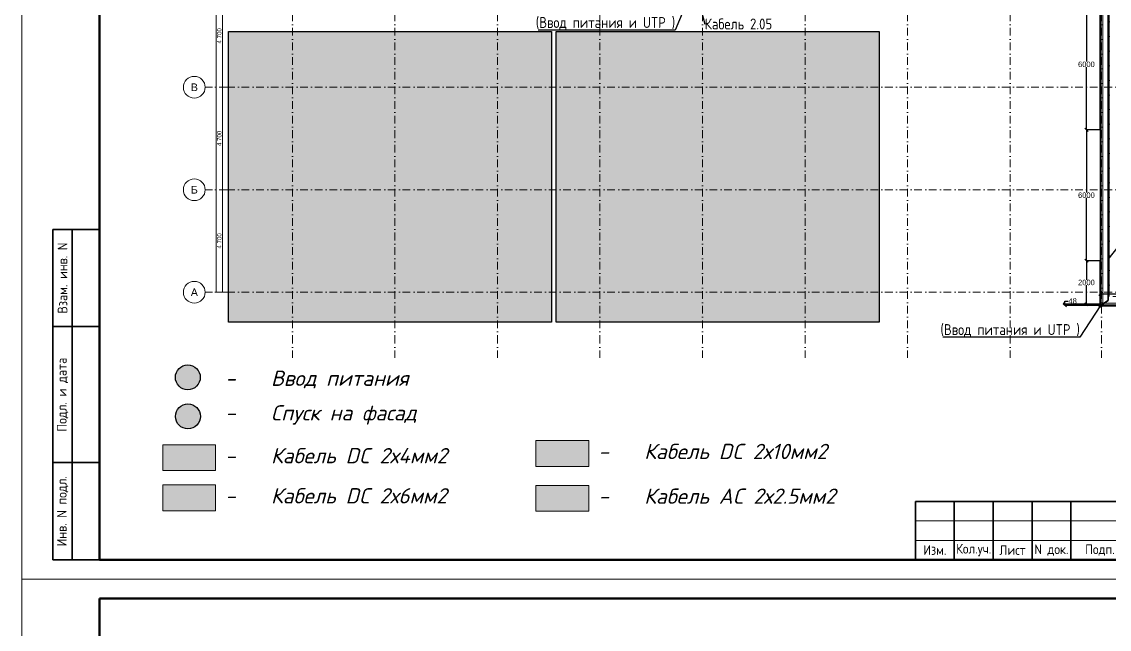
# Model space of a CAD drawing. Header units: millimetres. Extents: x 1499747 to 4230374, y -28481 to 441852.
# Drawn here: x 3983231 to 4033091, y 271762 to 299615 of the extents above; entities that cross this region are included whole.
import ezdxf
from ezdxf import colors
from ezdxf.entities.mleader import LeaderData, LeaderLine
from ezdxf.enums import TextEntityAlignment as Align
from ezdxf.math import Vec2, Vec3
from ezdxf.xclip import XClip

# ---------------------------------------------------------------- set-up
doc = ezdxf.new("R2010")
doc.units = ezdxf.units.MM
doc.header["$MEASUREMENT"] = 0
doc.header["$XCLIPFRAME"] = 0
doc.linetypes.add('Dot & Dashed', pattern=[670.277762, 352.777767, -176.388884, 0, -141.111112])
doc.linetypes.add('Штрихпунктирная', pattern=[670.277762, 352.777767, -176.388884, 0, -141.111112])
for name, color, linetype in [('0_ANNOT_Dimensions', 7, 'Continuous'), ('_заливка', 7, 'Continuous'), ('TEXTS-', 7, 'Continuous'), ('Чертеж и Рисунок', 7, 'Continuous')]:
    doc.layers.add(name, color=color, linetype=linetype)
for name, color, linetype, lineweight in [('13 этаж_25_Парапет_Ном._пера__20_Ном._пера__1', 1, 'Continuous', 18), ('13 этаж_25_Размер - Осевые Размеры_Ном._пера__1_Ном._пера__7', 7, 'Continuous', 18), ('13 этаж_25_Ребра Навес_Ном._пера__10_Ном._пера__134', 134, 'Continuous', 18), ('13 этаж_25_Ребра Навес_Ном._пера__1_Ном._пера__7', 7, 'Continuous', 18), ('13 этаж_25_Элемент Модели - Оси_Ном._пера__2_Ном._пера__8', 8, 'Continuous', 18), ('Light', 90, 'Continuous', 50), ('Кабель 2x4mm', 200, 'Continuous', 30), ('Кабель 2х6 mm', 150, 'Continuous', 30), ('ТП', 250, 'Continuous', 30)]:
    doc.layers.add(name, color=color, linetype=linetype, lineweight=lineweight)
doc.styles.add('ISOCPEUR_4', font='isocpeur.ttf', dxfattribs={"width": 0.85, "height": 250})
doc.styles.add('СГЕНЕРИР_СТИЛЬ_2', font='arial.ttf')
doc.styles.add('СПДС', font='isocpeur.ttf', dxfattribs={"width": 0.9})
doc.styles.add('Текст', font='isocpeui.ttf')
doc.dimstyles.get("Standard").update_dxf_attribs({"dimtxt": 0.18, "dimasz": 0.18, "dimexe": 0.18, "dimexo": 0.0625, "dimgap": 0.09, "dimtad": 0, "dimtih": 1, "dimtoh": 1, "dimdec": 4, "dimzin": 0, "dimdsep": 46, "dimtxsty": 'Standard', "dimcen": 0.09, "dimadec": 0, "dimazin": 0, "dimtfac": 1, "dimtdec": 4, "dimtofl": 0, "dimtmove": 0, "dimatfit": 3, "dimfxl": 1, "dimtolj": 1, "dimtzin": 0, "dimarcsym": 0})

# ---------------------------------------------------------------- blocks, each defined once
blk = doc.blocks.new('Чертеж_4_25', base_point=(1186000, 29700))
at = {"layer": '13 этаж_25_Парапет_Ном._пера__20_Ном._пера__1', "color": 9, "linetype": 'Continuous', "true_color": 0xc7c8ca}
for p, q in [((1199454, 15464), (1199454, 29514)), ((1214855, 15464), (1199454, 15464))]:
    blk.add_line(p, q, dxfattribs=at)
at = {"layer": '13 этаж_25_Размер - Осевые Размеры_Ном._пера__1_Ном._пера__7', "linetype": 'Continuous'}
for p, q in [((1158905, 45964), (1158905, 16064)), ((1159205, 30164), (1159205, 25464)), ((1159205, 25464), (1159205, 25464)), ((1159205, 25464), (1159205, 25464)), ((1159205, 25464), (1159205, 25464)), ((1159205, 25464), (1159205, 20764)), ((1159205, 25464), (1159205, 25464)), ((1159205, 20764), (1159205, 20764)), ((1159205, 20764), (1159205, 20764)), ((1159205, 20764), (1159205, 20764)), ((1159205, 20764), (1159205, 16064)), ((1159205, 20764), (1159205, 20764)), ((1158905, 16064), (1158905, 16064)), ((1158905, 16064), (1158905, 16064)), ((1158905, 16064), (1159105, 16064)), ((1159205, 16064), (1159205, 16064)), ((1159205, 16064), (1159205, 16064)), ((1159205, 16064), (1159205, 16064))]:
    blk.add_line(p, q, dxfattribs=at)
at = {"layer": '13 этаж_25_Ребра Навес_Ном._пера__10_Ном._пера__134', "color": 9, "linetype": 'Dot & Dashed', "true_color": 0xc7c8ca}
for p, q in [((1199854, 15864), (1199854, 29914)), ((1214455, 15864), (1199854, 15864))]:
    blk.add_line(p, q, dxfattribs=at)
at = {"layer": '13 этаж_25_Ребра Навес_Ном._пера__1_Ном._пера__7', "color": 9, "linetype": 'Continuous', "true_color": 0xc7c8ca}
for p, q in [((1199554, 15564), (1199554, 29614)), ((1199554, 15564), (1199554, 29614)), ((1199554, 15564), (1199554, 29614)), ((1199554, 15564), (1199554, 29614)), ((1199554, 15564), (1199554, 29614)), ((1199554, 15564), (1199554, 29614)), ((1199554, 15564), (1199554, 29614)), ((1199554, 15564), (1199554, 29614)), ((1199554, 15564), (1199554, 29514)), ((1199854, 15864), (1199854, 29514)), ((1214755, 15564), (1199554, 15564)), ((1214755, 15564), (1199554, 15564)), ((1214755, 15564), (1199554, 15564)), ((1214755, 15564), (1199554, 15564)), ((1214755, 15564), (1199554, 15564)), ((1214755, 15564), (1199554, 15564)), ((1214755, 15564), (1199554, 15564)), ((1214755, 15564), (1199554, 15564))]:
    blk.add_line(p, q, dxfattribs=at)
at = {"layer": '13 этаж_25_Элемент Модели - Оси_Ном._пера__2_Ном._пера__8', "linetype": 'Штрихпунктирная'}
for p, q in [((1162405, 48964), (1162405, 14064)), ((1167105, 48964), (1167105, 14064)), ((1171805, 48964), (1171805, 14064)), ((1176505, 48964), (1176505, 14064)), ((1181205, 48964), (1181205, 14064)), ((1185905, 48964), (1185905, 14064)), ((1190605, 48964), (1190605, 14064)), ((1195305, 48964), (1195305, 14064)), ((1199505, 48964), (1199505, 14064)), ((1159405, 25464), (1158405, 25464)), ((1159405, 25464), (1216205, 25464)), ((1159405, 20764), (1158405, 20764)), ((1159405, 20764), (1216205, 20764)), ((1159405, 16064), (1158405, 16064)), ((1159405, 16064), (1216205, 16064)), ((1162405, 14064), (1162405, 13064)), ((1167105, 14064), (1167105, 13064)), ((1171805, 14064), (1171805, 13064)), ((1176505, 14064), (1176505, 13064)), ((1181205, 14064), (1181205, 13064)), ((1185905, 14064), (1185905, 13064)), ((1190605, 14064), (1190605, 13064)), ((1195305, 14064), (1195305, 13064)), ((1199505, 14064), (1199505, 13064))]:
    blk.add_line(p, q, dxfattribs=at)
at = {"layer": '13 этаж_25_Элемент Модели - Оси_Ном._пера__2_Ном._пера__8', "linetype": 'Continuous'}
for p, q in [((1159405, 25464), (1159405, 25464)), ((1159405, 25464), (1159405, 25464)), ((1159405, 20764), (1159405, 20764)), ((1159405, 20764), (1159405, 20764)), ((1159405, 16064), (1159405, 16064)), ((1159405, 16064), (1159405, 16064))]:
    blk.add_line(p, q, dxfattribs=at)
for centre in [(1157905, 25464), (1157905, 20764), (1157905, 16064)]:
    blk.add_circle(centre, 500, dxfattribs=at)
at = {"layer": '13 этаж_25_Размер - Осевые Размеры_Ном._пера__1_Ном._пера__7', "linetype": 'Continuous', "char_height": 200, "attachment_point": 7, "rotation": 90, "style": 'СГЕНЕРИР_СТИЛЬ_2'}
for insert in [(1159153, 27471), (1159153, 22771), (1159153, 18071)]:
    blk.add_mtext('\\A1;{\\pql;\\fArial|b0|i0|c204|p0;\\W1.000000;4\xa0700}', dxfattribs=dict(at, insert=insert))
at = {"layer": '13 этаж_25_Элемент Модели - Оси_Ном._пера__2_Ном._пера__8', "linetype": 'Continuous', "char_height": 350, "attachment_point": 1, "style": 'СГЕНЕРИР_СТИЛЬ_2'}
for s, insert in [('\\A1;{\\pql;\\fArial|b0|i0|c204|p0;\\W1.000000;В}', (1157745, 25639)), ('\\A1;{\\pql;\\fArial|b0|i0|c204|p0;\\W1.000000;Б}', (1157747, 20939)), ('\\A1;{\\pql;\\fArial|b0|i0|c204|p0;\\W1.000000;А}', (1157745, 16239))]:
    blk.add_mtext(s, dxfattribs=dict(at, insert=insert))
blk = doc.blocks.new('_Oblique')
at = {"color": 0, "linetype": 'ByBlock', "lineweight": -2}
blk.add_line((-0.5, -0.5), (0.5, 0.5), dxfattribs=at)
blk = doc.blocks.new('*D873')
at = {"layer": '0_ANNOT_Dimensions', "color": 0, "lineweight": -2, "transparency": 16777216}
for p, q in [((4032691, 300661), (4032044, 300661)), ((4032044, 300661), (4032044, 297786)), ((4032044, 294661), (4032044, 297536)), ((4032691, 294661), (4032044, 294661))]:
    blk.add_line(p, q, dxfattribs=at)
at = {"layer": 'Defpoints', "color": 0, "lineweight": 30, "transparency": 16777216}
for p in [(4032691, 300661), (4032044, 294661), (4032691, 294661)]:
    blk.add_point(p, dxfattribs=at)
at = {"layer": '0_ANNOT_Dimensions', "color": 0, "lineweight": -2, "transparency": 16777216, "xscale": 150, "yscale": 150, "zscale": 150}
for p, rotation in [((4032044, 300661), 90), ((4032044, 294661), 270)]:
    blk.add_blockref('_Oblique', p, dxfattribs=dict(at, rotation=rotation))
at = {"layer": '0_ANNOT_Dimensions', "color": 0, "lineweight": 25, "transparency": 16777216, "insert": (4032044, 297661), "char_height": 250, "attachment_point": 5}
blk.add_mtext('\\A1;6000', dxfattribs=at)
blk = doc.blocks.new('*D874')
at = {"layer": '0_ANNOT_Dimensions', "color": 0, "lineweight": -2, "transparency": 16777216}
for p, q in [((4032691, 294661), (4032044, 294661)), ((4032044, 294661), (4032044, 291786)), ((4032044, 288661), (4032044, 291536)), ((4032691, 288661), (4032044, 288661))]:
    blk.add_line(p, q, dxfattribs=at)
at = {"layer": 'Defpoints', "color": 0, "lineweight": 30, "transparency": 16777216}
for p in [(4032691, 294661), (4032044, 288661), (4032691, 288661)]:
    blk.add_point(p, dxfattribs=at)
at = {"layer": '0_ANNOT_Dimensions', "color": 0, "lineweight": -2, "transparency": 16777216, "xscale": 150, "yscale": 150, "zscale": 150}
for p, rotation in [((4032044, 294661), 90), ((4032044, 288661), 270)]:
    blk.add_blockref('_Oblique', p, dxfattribs=dict(at, rotation=rotation))
at = {"layer": '0_ANNOT_Dimensions', "color": 0, "lineweight": 25, "transparency": 16777216, "insert": (4032044, 291661), "char_height": 250, "attachment_point": 5}
blk.add_mtext('\\A1;6000', dxfattribs=at)
blk = doc.blocks.new('*D759')
at = {"layer": '0_ANNOT_Dimensions', "color": 0, "lineweight": -2, "transparency": 16777216}
for p, q in [((4032691, 288661), (4032044, 288661)), ((4032044, 288661), (4032044, 287786)), ((4032044, 286660), (4032044, 287535)), ((4032691, 286660), (4032044, 286660))]:
    blk.add_line(p, q, dxfattribs=at)
at = {"layer": 'Defpoints', "color": 0, "lineweight": 30, "transparency": 16777216}
for p in [(4032691, 288661), (4032044, 286660), (4032691, 286660)]:
    blk.add_point(p, dxfattribs=at)
at = {"layer": '0_ANNOT_Dimensions', "color": 0, "lineweight": -2, "transparency": 16777216, "xscale": 150, "yscale": 150, "zscale": 150}
for p, rotation in [((4032044, 288661), 90), ((4032044, 286660), 270)]:
    blk.add_blockref('_Oblique', p, dxfattribs=dict(at, rotation=rotation))
at = {"layer": '0_ANNOT_Dimensions', "color": 0, "lineweight": 25, "transparency": 16777216, "insert": (4032044, 287660), "char_height": 250, "attachment_point": 5}
blk.add_mtext('\\A1;2000', dxfattribs=at)
blk = doc.blocks.new('*D760')
at = {"layer": '0_ANNOT_Dimensions', "color": 0, "lineweight": -2, "transparency": 16777216}
for p, q in [((4031055, 286660), (4031055, 286810)), ((4031055, 286810), (4031205, 286810)), ((4032691, 286660), (4031055, 286660)), ((4031055, 286612), (4031055, 286660)), ((4032691, 286612), (4031055, 286612))]:
    blk.add_line(p, q, dxfattribs=at)
at = {"layer": 'Defpoints', "color": 0, "lineweight": 30, "transparency": 16777216}
for p in [(4031055, 286660), (4032691, 286660), (4032691, 286612)]:
    blk.add_point(p, dxfattribs=at)
at = {"layer": '0_ANNOT_Dimensions', "color": 0, "lineweight": -2, "transparency": 16777216, "xscale": 150, "yscale": 150, "zscale": 150}
for p, rotation in [((4031055, 286660), 90), ((4031055, 286612), 270)]:
    blk.add_blockref('_Oblique', p, dxfattribs=dict(at, rotation=rotation))
at = {"layer": '0_ANNOT_Dimensions', "color": 0, "lineweight": 25, "transparency": 16777216, "insert": (4031414, 286810), "char_height": 250, "attachment_point": 5}
blk.add_mtext('\\A1;48', dxfattribs=at)
blk = doc.blocks.new('*D875')
at = {"layer": '0_ANNOT_Dimensions', "color": 0, "lineweight": -2, "transparency": 16777216}
for p, q in [((4032691, 286612), (4032691, 287139)), ((4032691, 287139), (4035295, 287139)), ((4038691, 287139), (4036087, 287139)), ((4038691, 286612), (4038691, 287139))]:
    blk.add_line(p, q, dxfattribs=at)
at = {"layer": 'Defpoints', "color": 0, "lineweight": 30, "transparency": 16777216}
for p in [(4038691, 287139), (4032691, 286612), (4038691, 286612)]:
    blk.add_point(p, dxfattribs=at)
at = {"layer": '0_ANNOT_Dimensions', "color": 0, "lineweight": -2, "transparency": 16777216, "xscale": 150, "yscale": 150, "zscale": 150, "rotation": 180}
blk.add_blockref('_Oblique', (4032691, 287139), dxfattribs=at)
at = {"layer": '0_ANNOT_Dimensions', "color": 0, "lineweight": -2, "transparency": 16777216, "xscale": 150, "yscale": 150, "zscale": 150}
blk.add_blockref('_Oblique', (4038691, 287139), dxfattribs=at)
at = {"layer": '0_ANNOT_Dimensions', "color": 0, "lineweight": 25, "transparency": 16777216, "insert": (4035691, 287139), "char_height": 250, "attachment_point": 5}
blk.add_mtext('\\A1;6000', dxfattribs=at)
blk = doc.blocks.new('*U32')
at = {"lineweight": 0}
blk.add_lwpolyline([(-415, -5), (5, -5), (5, 292), (-415, 292)], close=True, dxfattribs=at)
at = {"color": 0, "linetype": 'Continuous', "lineweight": 50}
blk.add_lwpolyline([(-395, 287), (0, 287), (0, 0), (-395, 0)], close=True, dxfattribs=at)
at = {"lineweight": 35}
for points in [[(-395, 85), (-407, 85), (-407, 0), (-395, 0)], [(-402, 0), (-402, 85)], [(-395, 60), (-407, 60)], [(-395, 25), (-407, 25)], [(-120, 15), (-185, 15)], [(-185, 15), (-185, 0)], [(-175, 15), (-175, 0)], [(-165, 15), (-165, 0)], [(-155, 15), (-155, 0)], [(-145, 15), (-145, 0)]]:
    blk.add_lwpolyline(points, dxfattribs=at)
at = {"lineweight": 18}
for points in [[(-185, 10), (-120, 10)], [(-185, 5), (-120, 5)]]:
    blk.add_lwpolyline(points, dxfattribs=at)
at = {"lineweight": -2, "char_height": 2.5, "attachment_point": 5, "rotation": 90, "style": 'СПДС'}
for s, insert, width in [('Взам. инв. N', (-404.5, 72.5), 24.9913), ('Подл. и дата', (-404.5, 42.5), 34.9913), ('Инв. N подл.', (-404.5, 12.5), 24.9913)]:
    blk.add_mtext(s, dxfattribs=dict(at, insert=insert, width=width))
at = {"lineweight": -2, "char_height": 2.5, "attachment_point": 5, "style": 'СПДС'}
for s, insert, width in [('Изм.', (-180, 2.5), 10), ('Кол.уч.', (-170, 2.5), 10), ('Лист', (-160, 2.5), 10), ('N док.', (-150, 2.5), 10), ('Подп.', (-137.5, 2.5), 15)]:
    blk.add_mtext(s, dxfattribs=dict(at, insert=insert, width=width))
at = {"style": 'СПДС'}
for tag, p in [('ШИФР_ПРОЕКТА_ЛИСТ2', (-65, 7.5)), ('ЛИСТ_второй', (-5, 5))]:
    blk.add_attdef(tag, text='', height=2.5, dxfattribs=at).set_placement(p, align=Align.MIDDLE_CENTER)

msp = doc.modelspace()

# ---------------------------------------------------------------- block references
at = {"lineweight": 0, "xscale": 178.1472622323158, "yscale": 178.1472622323158, "zscale": 178.1472622323158}
msp.add_blockref('*U32', (4057162.15784, 222037.65373), dxfattribs=at)
at = {"layer": 'Чертеж и Рисунок', "linetype": 'Continuous'}
ref = msp.add_blockref('Чертеж_4_25', (4019236.496, 300847.94317), dxfattribs=at)
XClip(ref).set_block_clipping_path([(1144000, 0), (1228000, 59400.0000000006)])

# ---------------------------------------------------------------- next in the draw order: hatches: boundary and pattern name
at = {"layer": '_заливка', "lineweight": 30, "true_color": 0x93278f}
h = msp.add_hatch(dxfattribs=at)
h.set_pattern_fill('ANGLE', color=217, scale=2.033409)
h.set_pattern_definition([(0, (1674085.75815, 105006.91436), (0, 0.55918746165), [0.40668179029, -0.15250567136]), (90, (1674085.75815, 105006.91436), (-0.55918746165, 3e-17), [0.40668179029, -0.15250567136])])
h.paths.add_polyline_path([(3989693.48719, 280216.7381), (3989693.48719, 279034.71244), (3992114.71312, 279034.71244), (3992114.71312, 280216.7381)])
at = {"layer": '_заливка', "lineweight": 30, "true_color": 0xed1f24}
h = msp.add_hatch(dxfattribs=at)
h.set_pattern_fill('ANGLE', color=240, scale=2.033409)
h.set_pattern_definition([(0, (1691196.0189, 105200.4838), (0, 0.55918746165), [0.40668179029, -0.15250567136]), (90, (1691196.0189, 105200.4838), (-0.55918746165, 3e-17), [0.40668179029, -0.15250567136])])
h.paths.add_polyline_path([(4006803.74795, 280410.30752), (4006803.74795, 279228.28185), (4009224.97388, 279228.28185), (4009224.97388, 280410.30752)])
at = {"layer": '_заливка', "lineweight": 30, "true_color": 0x105689}
h = msp.add_hatch(dxfattribs=at)
h.set_pattern_fill('ANGLE', color=146, scale=2.033409)
h.set_pattern_definition([(0, (1674085.75815, 103167.3697), (0, 0.55918746165), [0.40668179029, -0.15250567136]), (90, (1674085.75815, 103167.3697), (-0.55918746165, 3e-17), [0.40668179029, -0.15250567136])])
h.paths.add_polyline_path([(3989693.48719, 278377.19346), (3989693.48719, 277195.1678), (3992114.71312, 277195.1678), (3992114.71312, 278377.19346)])
at = {"layer": '_заливка', "lineweight": 30, "true_color": 0xf26722}
h = msp.add_hatch(dxfattribs=at)
h.set_pattern_fill('ANGLE', color=30, scale=2.033409)
h.set_pattern_definition([(0, (1691196.0189, 103149.3307), (0, 0.55918746165), [0.40668179029, -0.15250567136]), (90, (1691196.0189, 103149.3307), (-0.55918746165, 3e-17), [0.40668179029, -0.15250567136])])
h.paths.add_polyline_path([(4006803.74795, 278359.15444), (4006803.74795, 277177.12877), (4009224.97388, 277177.12877), (4009224.97388, 278359.15444)])
at = {"layer": 'Кабель 2x4mm', "lineweight": 30, "true_color": 0xcd2027}
h = msp.add_hatch(color=242, dxfattribs=at)
h.dxf.hatch_style = 1
h.paths.add_polyline_path([(4032797.13001, 286611.32539, 1), (4032586.02514, 286611.32539, 1)])
h = msp.add_hatch(color=242, dxfattribs=at)
h.dxf.hatch_style = 1
h.paths.add_polyline_path([(3991415.78101, 283311.51351, 1), (3990273.92208, 283311.51351, 1)])
at = {"layer": 'Кабель 2x4mm', "lineweight": 30, "true_color": 0x105689}
h = msp.add_hatch(color=146, dxfattribs=at)
h.dxf.hatch_style = 1
h.paths.add_polyline_path([(3991419.17317, 281521.80386, 1), (3990277.31424, 281521.80386, 1)])
at = {"layer": 'Кабель 2х6 mm', "lineweight": 30, "true_color": 0xffffff}
h = msp.add_hatch(color=7, dxfattribs=at)
h.dxf.hatch_style = 1
h.paths.add_polyline_path([(3992710.61424, 299163.44808), (3992710.61424, 285848.08845), (4007513.35321, 285848.08845), (4007513.35321, 299163.44808)])
h = msp.add_hatch(color=7, dxfattribs=at)
h.dxf.hatch_style = 1
h.paths.add_polyline_path([(4007733.50957, 299163.44808), (4007733.50957, 285848.08845), (4022536.24854, 285848.08845), (4022536.24854, 299163.44808)])

# ---------------------------------------------------------------- next in the draw order: linework, layer by layer
at = {"layer": 'Light', "color": 18, "lineweight": 20, "true_color": 0x000000}
for points in [[(3989693.48719, 280216.7381), (3992114.71312, 280216.7381), (3992114.71312, 279034.71244), (3989693.48719, 279034.71244)], [(4006803.74795, 280410.30752), (4009224.97388, 280410.30752), (4009224.97388, 279228.28185), (4006803.74795, 279228.28185)], [(3989693.48719, 278377.19346), (3992114.71312, 278377.19346), (3992114.71312, 277195.1678), (3989693.48719, 277195.1678)], [(4006803.74795, 278359.15444), (4009224.97388, 278359.15444), (4009224.97388, 277177.12877), (4006803.74795, 277177.12877)]]:
    msp.add_lwpolyline(points, close=True, dxfattribs=at)
at = {"layer": 'TEXTS-', "color": 7, "lineweight": 30, "true_color": 0xffffff}
for points in [[(3992710.61424, 299163.44808), (4007513.35321, 299163.44808), (4007513.35321, 285848.08845), (3992710.61424, 285848.08845)], [(4007733.50957, 299163.44808), (4022536.24854, 299163.44808), (4022536.24854, 285848.08845), (4007733.50957, 285848.08845)]]:
    msp.add_lwpolyline(points, close=True, dxfattribs=at)
at = {"layer": 'Кабель 2x4mm', "color": 242, "lineweight": 30, "true_color": 0xcd2027}
msp.add_circle((3990844.85154, 283311.51351), 570.92946, dxfattribs=at)
at = {"layer": 'Кабель 2x4mm', "color": 146, "lineweight": 30, "true_color": 0x105689}
msp.add_circle((3990848.24371, 281521.80386), 570.92946, dxfattribs=at)
at = {"layer": 'Кабель 2х6 mm', "lineweight": 35}
msp.add_lwpolyline([(4018145.22585, 301711.99394), (4018145.22585, 301962.44417), (4018588.00234, 301962.44417), (4018588.00234, 301421.62188), (4033041.13239, 301421.62188), (4033041.13239, 286840.51403), (4032690.9241, 286610.69872)], dxfattribs=at)
at = {"layer": 'Кабель 2х6 mm', "color": 116, "lineweight": 50, "true_color": 0x136734}
for points in [[(4032690.9241, 294660.65491), (4032690.9241, 300660.65491)], [(4032690.9241, 286660.25491), (4032690.9241, 288660.65491)]]:
    msp.add_lwpolyline(points, dxfattribs=at)
at = {"layer": 'Кабель 2х6 mm', "color": 85, "lineweight": 40, "true_color": 0x58ba48}
msp.add_lwpolyline([(4032690.9241, 294660.65491), (4032690.9241, 288660.65491)], dxfattribs=at)
at = {"layer": 'Кабель 2х6 mm', "color": 116, "lineweight": 40, "true_color": 0x136734}
msp.add_lwpolyline([(4032690.9241, 288660.65491), (4032690.9241, 286660.25491)], dxfattribs=at)
at = {"layer": 'Кабель 2х6 mm', "color": 244, "lineweight": 50, "true_color": 0x991b1e}
msp.add_lwpolyline([(4038690.9241, 286611.99386), (4032690.9241, 286611.99386)], dxfattribs=at)

# ---------------------------------------------------------------- next in the draw order: block references
at = {"lineweight": 0, "xscale": 178.1472622323158, "yscale": 178.1472622323158, "zscale": 178.1472622323158}
msp.add_blockref('*U32', (4057162.15784, 274947.39062), dxfattribs=at)

# ---------------------------------------------------------------- next in the draw order: texts
at = {"color": 18, "lineweight": 50, "true_color": 0x000000, "char_height": 700, "width": 12874.2351114, "attachment_point": 1, "style": 'Текст'}
for s, insert in [('\\pxi-3,l4,t4;-^IВвод питания', (3991858.20126, 283620.77414)), ('\\pxi-3,l4,t4;-^IСпуск на фасад', (3991858.20126, 282034.63092)), ('\\pxi-3,l4,t4;-^IКабель DC 2х10мм2', (4008968.46203, 280264.75071)), ('\\pxi-3,l4,t4;-^IКабель DC 2х4мм2', (3991858.20126, 280071.18129)), ('\\pxi-3,l4,t4;-^IКабель DC 2х6мм2', (3991858.20126, 278231.63665)), ('\\pxi-3,l4,t4;-^IКабель АC 2х2.5мм2', (4008968.46203, 278213.59763))]:
    msp.add_mtext(s, dxfattribs=dict(at, insert=insert))

# ---------------------------------------------------------------- next in the draw order: dimensions: what is measured, and where the dimension line sits
at = {"layer": '0_ANNOT_Dimensions', "lineweight": 25}
for base, p1, p2, picture, middle in [((4032044.03567, 294660.65491), (4032690.9241, 300660.65491), (4032690.9241, 294660.65491), '*D873', (4032044.03567, 297660.65491)), ((4032044.03567, 288660.65491), (4032690.9241, 294660.65491), (4032690.9241, 288660.65491), '*D874', (4032044.03567, 291660.65491)), ((4032044.03567, 286660.25491), (4032690.9241, 288660.65491), (4032690.9241, 286660.25491), '*D759', (4032044.03567, 287660.45491))]:
    dim = msp.add_linear_dim(base=base, p1=p1, p2=p2, angle=90, dimstyle='Standard', override={"dimtxt": 250, "dimasz": 150, "dimdec": 0, "dimblk1": 'Oblique', "dimblk2": 'Oblique', "dimsah": 1}, dxfattribs=at)
    dim.commit()
    dim.dimension.update_dxf_attribs({"geometry": picture, "text_midpoint": middle})
dim = msp.add_linear_dim(base=(4038690.9241, 287138.56503), p1=(4032690.9241, 286611.99386), p2=(4038690.9241, 286611.99386), dimstyle='Standard', override={"dimtxt": 250, "dimasz": 150, "dimdec": 0, "dimblk1": 'Oblique', "dimblk2": 'Oblique', "dimsah": 1}, dxfattribs=at)
dim.commit()
dim.dimension.update_dxf_attribs({"geometry": '*D875', "text_midpoint": (4035690.9241, 287138.56503)})
at = {"layer": '0_ANNOT_Dimensions', "color": 244, "lineweight": 25, "true_color": 0x991b1e}
dim = msp.add_linear_dim(base=(4031055.1599, 286660.25491), p1=(4032690.9241, 286611.99386), p2=(4032690.9241, 286660.25491), angle=90, dimstyle='Standard', override={"dimtxt": 250, "dimasz": 150, "dimdec": 0, "dimblk1": 'Oblique', "dimblk2": 'Oblique', "dimsah": 1}, dxfattribs=at)
dim.commit()
dim.dimension.update_dxf_attribs({"geometry": '*D760', "text_midpoint": (4031413.58324, 286810.25491), "dimtype": 160})

# ---------------------------------------------------------------- next in the draw order: leaders
at = {"layer": 'ТП', "lineweight": 30}
ml = msp.add_multileader_mtext('Standard', dxfattribs=at)
ml.set_content('(Ввод питания и UTP )', color=256, style='ISOCPEUR_4')
ml.set_leader_properties()
ml.build(insert=Vec2(0, 0))
ml.multileader.update_dxf_attribs({"text_right_attachment_type": 6, "dogleg_length": 0.00000000013, "arrow_head_size": 0.18})
ctx = ml.context
ctx.base_point, ctx.char_height, ctx.arrow_head_size, ctx.landing_gap_size, ctx.plane_origin = Vec3(3993375.51622, 300742.2755), 500, 0.18, 0.09, Vec3(4001816.60759, 306566.72955)
ctx.right_attachment, ctx.text_align_type = 6, 2
notes = []
notes.append((ctx, [(0, (1, 1, 0), (3993375.51622, 300742.2755), (1, 0), 0.00000000013, [(0, [(3993841.18613, 302811.99394)], 0, [])])]))
ctx.mtext.insert, ctx.mtext.alignment, ctx.mtext.flow_direction = Vec3(3999410.60622, 301017.2755), 3, 5
ml = msp.add_multileader_mtext('Standard', dxfattribs=at)
ml.set_content('(Ввод питания и UTP )', color=256, style='ISOCPEUR_4')
ml.set_leader_properties()
ml.build(insert=Vec2(0, 0))
ml.multileader.update_dxf_attribs({"text_right_attachment_type": 6, "dogleg_length": 0.00000000013, "arrow_head_size": 0.18})
ctx = ml.context
ctx.base_point, ctx.char_height, ctx.arrow_head_size, ctx.landing_gap_size, ctx.plane_origin = Vec3(4034165.81593, 302384.73511), 500, 0.18, 0.09, Vec3(4042355.60895, 307416.25695)
ctx.right_attachment, ctx.text_align_type = 6, 2
notes.append((ctx, [(0, (1, 1, 0), (4034165.81593, 302384.73511), (1, 0), 0.00000000013, [(0, [(4032690.9241, 300661.99211)], 0, [])])]))
ctx.mtext.insert, ctx.mtext.alignment, ctx.mtext.flow_direction = Vec3(4040200.90593, 302659.73511), 3, 5
ml = msp.add_multileader_mtext('Standard', dxfattribs=at)
ml.set_content('(Ввод питания и UTP )', color=256, style='ISOCPEUR_4')
ml.set_leader_properties()
ml.build(insert=Vec2(0, 0))
ml.multileader.update_dxf_attribs({"text_right_attachment_type": 6, "dogleg_length": 0.00000000013, "arrow_head_size": 0.18})
ctx = ml.context
ctx.base_point, ctx.char_height, ctx.arrow_head_size, ctx.landing_gap_size, ctx.plane_origin = Vec3(4007155.06168, 299555.26833), 500, 0.18, 0.09, Vec3(4018428.15973, 303416.45759)
ctx.right_attachment, ctx.text_align_type = 6, 2
notes.append((ctx, [(1, (1, 1, 0), (4013190.24168, 299230.26833), (-1, 0), 0.00000000013, [(0, [(4013791.01176, 300661.99301)], 0, [])])]))
ctx.mtext.insert, ctx.mtext.alignment, ctx.mtext.flow_direction = Vec3(4013190.15168, 299830.26833), 3, 5
ml = msp.add_multileader_mtext('Standard', dxfattribs=at)
ml.set_content('Кабель 2.05', color=256, style='ISOCPEUR_4')
ml.set_leader_properties()
ml.build(insert=Vec2(0, 0))
ml.multileader.update_dxf_attribs({"text_right_attachment_type": 6, "dogleg_length": 0.36, "arrow_head_size": 0.18})
ctx = ml.context
ctx.base_point, ctx.char_height, ctx.arrow_head_size, ctx.landing_gap_size, ctx.plane_origin, ctx.plane_x_axis, ctx.plane_y_axis = Vec3(4014543.82495, 299510.98117), 500, 0.18, 0.09, Vec3(4025229.29806, 297057.17181), Vec3(0.9999997664, 0.0006834744), Vec3(-0.0006834744, 0.9999997664)
ctx.right_attachment = 6
notes.append((ctx, [(0, (1, 1, 0), (4014543.82495, 299510.98117), (0.9999997664, 0.0006834744), 0.00000000013, [(0, [(4014141.11063, 301061.99211)], 0, [])])]))
ctx.mtext.insert, ctx.mtext.text_direction, ctx.mtext.rotation, ctx.mtext.width, ctx.mtext.flow_direction = Vec3(4014543.74408, 299760.98117), Vec3(0.9999997664, 0.0006834744), 0.0006834744, 3333.2408404, 5
ml = msp.add_multileader_mtext('Standard', dxfattribs=at)
ml.set_content('Кабель 2.07', color=256, style='ISOCPEUR_4')
ml.set_leader_properties()
ml.build(insert=Vec2(0, 0))
ml.multileader.update_dxf_attribs({"text_right_attachment_type": 6, "dogleg_length": 0.36, "arrow_head_size": 0.18})
ctx = ml.context
ctx.base_point, ctx.char_height, ctx.arrow_head_size, ctx.landing_gap_size, ctx.plane_origin, ctx.plane_x_axis, ctx.plane_y_axis = Vec3(4033853.69699, 289731.20454), 500, 0.18, 0.09, Vec3(4043402.69753, 287781.92079), Vec3(0.9999997664, 0.0006834744), Vec3(-0.0006834744, 0.9999997664)
ctx.right_attachment = 6
notes.append((ctx, [(0, (1, 1, 0), (4033853.69699, 289731.20454), (0.9999997664, 0.0006834744), 0.00000000013, [(0, [(4033041.13239, 288709.67567)], 0, [])])]))
ctx.mtext.insert, ctx.mtext.text_direction, ctx.mtext.rotation, ctx.mtext.width, ctx.mtext.flow_direction = Vec3(4033853.61613, 289981.20454), Vec3(0.9999997664, 0.0006834744), 0.0006834744, 3333.2408404, 5
ml = msp.add_multileader_mtext('Standard', dxfattribs=at)
ml.set_content('(Ввод питания и UTP )', color=256, style='ISOCPEUR_4')
ml.set_leader_properties()
ml.build(insert=Vec2(0, 0))
ml.multileader.update_dxf_attribs({"text_right_attachment_type": 6, "dogleg_length": 0.00000000013, "arrow_head_size": 0.18})
ctx = ml.context
ctx.base_point, ctx.char_height, ctx.arrow_head_size, ctx.landing_gap_size, ctx.plane_origin = Vec3(4025709.00632, 285475.02087), 500, 0.18, 0.09, Vec3(4030504.50791, 290514.87605)
ctx.right_attachment, ctx.text_align_type = 6, 2
notes.append((ctx, [(1, (1, 1, 0), (4031744.18632, 285150.02087), (-1, 0), 0.00000000013, [(0, [(4032690.9241, 286611.99386)], 0, [])])]))
ctx.mtext.insert, ctx.mtext.alignment, ctx.mtext.flow_direction = Vec3(4031744.09632, 285750.02087), 3, 5
for ctx, leaders in notes:
    for number, flags, end, landing, length, lines in leaders:
        leader = LeaderData()
        leader.index, (leader.has_last_leader_line, leader.has_dogleg_vector, leader.attachment_direction) = number, flags
        leader.last_leader_point, leader.dogleg_vector, leader.dogleg_length = Vec3(end), Vec3(landing), length
        for number, points, colour, breaks in lines:
            line = LeaderLine()
            line.index, line.vertices, line.color, line.breaks = number, Vec3.list(points), colors.encode_raw_color(colour), breaks
            leader.lines.append(line)
        ctx.leaders.append(leader)

doc.saveas('drawing.dxf')
